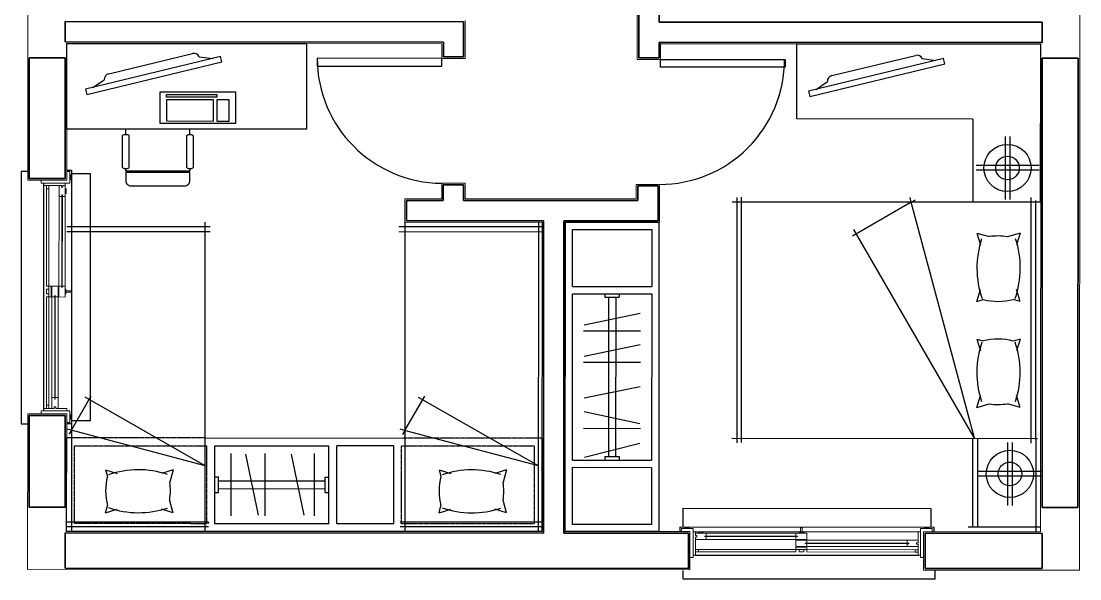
# Model space of a CAD drawing. Header units: millimetres. Extents: x -32319 to 9885, y 990 to 22164.
# Drawn here: x -31245 to -24450, y 997 to 4576 of the extents above; entities that cross this region are included whole.
import ezdxf

# ---------------------------------------------------------------- set-up
doc = ezdxf.new("R2010")
doc.units = ezdxf.units.MM
doc.linetypes.add('HIDDEN', pattern=[0.375, 0.25, -0.125])
doc.layers.add('door', color=53, linetype='Continuous')
doc.layers.add('furniture', color=34, linetype='Continuous')
for name, color, linetype, lineweight in [('plaster', 4, 'Continuous', 13), ('wall', 5, 'Continuous', 35), ('wind', 161, 'Continuous', 5)]:
    doc.layers.add(name, color=color, linetype=linetype, lineweight=lineweight)

msp = doc.modelspace()

# ---------------------------------------------------------------- linework, layer by layer
for p, q in [((-31243.9, 3610.8), (-31244.6, 1990.8)), ((-31191.9, 3610.8), (-31243.9, 3610.8)), ((-30951.6, 3618.9), (-30931.6, 3618.9)), ((-30931.6, 3618.9), (-30921.6, 3618.9)), ((-30921.6, 3618.9), (-30922.3, 1990.6)), ((-31101.7, 3535.7), (-31102.3, 2075.7)), ((-31244.6, 1990.8), (-31192.6, 1990.8)), ((-30922.3, 1990.6), (-30952.3, 1990.6)), ((-27015.4, 1299.4), (-27015.3, 1319.4)), ((-27015.3, 1329.4), (-25387.1, 1328.7)), ((-27015.3, 1319.4), (-27015.3, 1329.4)), ((-25387.1, 1328.7), (-25387.1, 1298.7))]:
    msp.add_line(p, q)
for points in [[(-26932.1, 1299.4), (-25487.1, 1298.7)], [(-26917.2, 1149.3), (-25487.2, 1148.7)], [(-26997.3, 1049.3), (-26997.4, 997.3), (-25377.4, 996.6), (-25377.3, 1048.6)]]:
    msp.add_lwpolyline(points)
at = {"layer": 'door'}
for p, q in [((-29344.8, 4338), (-29344.9, 4288)), ((-29344.9, 4288), (-28544.9, 4287.2)), ((-28544.8, 4337.2), (-29344.8, 4338)), ((-28544.9, 4287.2), (-28544.8, 4337.2)), ((-27140.8, 4280.2), (-27140.8, 4330.2)), ((-27140.8, 4330.2), (-26340.8, 4329.9)), ((-26340.8, 4329.9), (-26340.8, 4279.9)), ((-26340.8, 4279.9), (-27140.8, 4280.2))]:
    msp.add_line(p, q, dxfattribs=at)
for centre, radius, start, end in [((-28540.2, 4340.4), 804.6, 180.07862, 269.64451), ((-27146.6, 4329.9), 801.4, 269.97149, 0.00072)]:
    msp.add_arc(centre, radius, start, end, dxfattribs=at)
at = {"layer": 'furniture'}
for p, q in [((-26265.5, 3948.4), (-26265.3, 4429.8)), ((-26265.3, 4429.8), (-24700.6, 4429.1)), ((-24701.3, 3414.1), (-24700.6, 4429.1)), ((-30682.2, 4238.6), (-30144.6, 4368.8)), ((-26041.5, 4226.4), (-25503.9, 4356.6)), ((-29965.9, 4348.5), (-30831.9, 4138.8)), ((-30823.7, 4104.7), (-29957.6, 4314.4)), ((-30101.4, 4347.8), (-30013.9, 4336.9)), ((-29957.6, 4314.4), (-29965.9, 4348.5)), ((-25325.1, 4336.3), (-26191.2, 4126.6)), ((-26182.9, 4092.5), (-25316.8, 4302.2)), ((-25460.7, 4335.6), (-25373.2, 4324.7)), ((-25316.8, 4302.2), (-25325.1, 4336.3)), ((-30783.9, 4150.5), (-30711.1, 4200.3)), ((-26143.1, 4138.3), (-26070.3, 4188.1)), ((-30831.9, 4138.8), (-30823.7, 4104.7)), ((-26191.2, 4126.6), (-26182.9, 4092.5)), ((-25135.5, 3947.9), (-26265.5, 3948.4)), ((-25135.5, 3947.9), (-25135.8, 3414.3)), ((-30573.5, 3849.3), (-30573.5, 3882.9)), ((-30161, 3849.1), (-30161, 3882.7)), ((-24929, 3836), (-24929.2, 3431.8)), ((-24898.7, 3836), (-24898.9, 3431.8)), ((-24711.8, 3649), (-25116, 3649.2)), ((-24711.8, 3618.7), (-25116, 3618.9)), ((-24701.3, 3414.1), (-26681.8, 3415)), ((-26651.5, 3445.3), (-26652.2, 1868.9)), ((-26621.9, 1871), (-26621.2, 3446)), ((-25531.8, 3414.5), (-25909.9, 3196.4)), ((-25531.8, 3414.5), (-25539.6, 3443.7)), ((-25531.8, 3414.5), (-25505.5, 3429.6)), ((-25126.3, 1898.5), (-25531.8, 3414.5)), ((-24762.6, 1868.1), (-24761.9, 3444.4)), ((-24732.2, 1888.3), (-24731.6, 3424.2)), ((-30921.5, 3286.7), (-30922.4, 1301)), ((-30063.5, 1300.6), (-30062.6, 3286.3)), ((-28781.7, 3285.7), (-28782.6, 1300)), ((-27923.6, 1299.6), (-27922.8, 3285.3)), ((-27752.5, 1299.8), (-27751.5, 3285.2)), ((-27751.6, 3285.2), (-27151.6, 3284.9)), ((-27151.6, 3284.9), (-27152.5, 1299.6)), ((-30032.3, 3256), (-30951.9, 3256.4)), ((-30951.9, 3226), (-30032.3, 3225.6)), ((-27901.6, 3255.2), (-28821.1, 3255.6)), ((-28821.1, 3225.2), (-27901.6, 3224.8)), ((-27705.8, 3239.3), (-27197.5, 3239.1)), ((-27197.5, 3239.1), (-27197.6, 2872.4)), ((-25126.3, 1898.5), (-25899.3, 3238.7)), ((-25110.3, 3215.5), (-25030.2, 3193.4)), ((-25110.3, 3215.5), (-25086.7, 3139.9)), ((-24831.7, 3215.4), (-24914.5, 3192.6)), ((-24831.7, 3215.4), (-24855.4, 3139.8)), ((-27706, 2872.6), (-27197.6, 2872.4)), ((-27706, 2826.8), (-27197.7, 2826.6)), ((-27497.7, 2826.7), (-27497.7, 2803.8)), ((-27497.7, 2803.8), (-27406, 2803.8)), ((-27474.8, 2803.8), (-27475.2, 1781)), ((-27428.9, 2803.8), (-27429.4, 1780.9)), ((-27406, 2826.7), (-27406, 2803.8)), ((-27197.7, 2826.6), (-27198.1, 1757.9)), ((-25110.5, 2777.4), (-25086.8, 2852.9)), ((-25110.5, 2777.4), (-25069.4, 2788.7)), ((-24831.9, 2777.2), (-24876.6, 2789.6)), ((-24831.9, 2777.2), (-24855.5, 2852.8)), ((-27631.5, 2627), (-27272.3, 2701)), ((-27635.3, 2588.2), (-27268.6, 2588.1)), ((-25110.6, 2535.4), (-25069.5, 2524.1)), ((-25110.6, 2535.4), (-25087, 2459.8)), ((-24832, 2535.3), (-24876.7, 2523)), ((-24832, 2535.3), (-24855.7, 2459.7)), ((-27631.6, 2426.3), (-27272.4, 2500.3)), ((-27635.4, 2387.5), (-27268.7, 2387.4)), ((-27631.7, 2158.2), (-27272.5, 2232.1)), ((-30922.1, 1950.1), (-30794.6, 2170.8)), ((-30063.3, 1722), (-30833.3, 2161.8)), ((-28782.3, 1949.2), (-28654.7, 2169.9)), ((-27923.4, 1721), (-28693.4, 2160.9)), ((-25110.8, 2097.3), (-25087.1, 2172.9)), ((-25110.8, 2097.3), (-25030.7, 2119.4)), ((-24832.2, 2097.2), (-24915, 2120.1)), ((-24832.2, 2097.2), (-24855.8, 2172.8)), ((-27631.3, 2071.6), (-27273.1, 1993.3)), ((-30922.1, 1950.1), (-30951.1, 1957.9)), ((-30922.1, 1950.1), (-30937.1, 1924.1)), ((-30063.3, 1722), (-30924.1, 1950.6)), ((-28782.3, 1949.2), (-28811.2, 1956.9)), ((-28782.3, 1949.2), (-28797.3, 1923.2)), ((-27923.4, 1721), (-28784.2, 1949.7)), ((-27635.5, 1962.7), (-27268.9, 1962.5)), ((-30952.8, 1301.1), (-30952.6, 1901.1)), ((-30063.2, 1900.7), (-28791.4, 1900)), ((-30002.6, 1350.6), (-30002.4, 1850.6)), ((-29269.1, 1350.1), (-29269.1, 1850.1)), ((-28852.5, 1850.1), (-29219.1, 1850.1)), ((-29219.1, 1350.1), (-29219.1, 1850.1)), ((-28852.5, 1350.1), (-28852.5, 1850.1)), ((-27902.3, 1899.6), (-27902.6, 1299.6)), ((-27629.9, 1777.5), (-27274.7, 1868.4)), ((-26682.5, 1899.2), (-24722.1, 1898.4)), ((-25136.7, 1328.9), (-25136.4, 1898.5)), ((-25106.1, 1898.5), (-25106.4, 1328.9)), ((-24913.8, 1872.2), (-24914, 1468)), ((-24883.5, 1872.2), (-24883.7, 1468)), ((-24732.2, 1898.4), (-24732.5, 1298.4)), ((-29897.6, 1400.6), (-29897.4, 1800.6)), ((-29721, 1404.6), (-29801.6, 1796.4)), ((-29678.6, 1400.5), (-29678.5, 1800.5)), ((-29428.5, 1404.5), (-29509.1, 1796.3)), ((-29362.3, 1400.3), (-29362.1, 1800.3)), ((-27498.1, 1781), (-27406.5, 1780.9)), ((-27498.1, 1781), (-27498.1, 1758.1)), ((-27406.5, 1780.9), (-27406.5, 1758)), ((-27706.7, 1345.7), (-27706.5, 1712.3)), ((-27706.5, 1758.2), (-27198.1, 1757.9)), ((-27706.5, 1712.3), (-27198.2, 1712.1)), ((-27198.2, 1712.1), (-27198.3, 1345.4)), ((-30702.4, 1696.8), (-30627.6, 1673.4)), ((-30702.4, 1696.8), (-30691.2, 1656.2)), ((-30268.8, 1696.7), (-30343.6, 1673.3)), ((-30268.8, 1696.7), (-30290.7, 1617.4)), ((-30002.5, 1650.6), (-29977.5, 1650.6)), ((-29977.5, 1550.6), (-29977.5, 1650.6)), ((-29294.1, 1550), (-29294, 1650)), ((-29294, 1650), (-29269, 1650)), ((-28562.5, 1695.9), (-28551.3, 1655.3)), ((-28562.5, 1695.9), (-28487.7, 1672.5)), ((-28128.9, 1695.7), (-28203.7, 1672.3)), ((-28128.9, 1695.7), (-28150.8, 1616.5)), ((-24696.6, 1685.1), (-25100.8, 1685.3)), ((-24696.6, 1654.8), (-25100.8, 1655)), ((-29977.5, 1625.6), (-29294.1, 1625.3)), ((-29977.5, 1575.6), (-29294.1, 1575.3)), ((-30268.9, 1421), (-30291.5, 1502.9)), ((-30002.5, 1550.6), (-29977.5, 1550.6)), ((-29294.1, 1550), (-29269.1, 1550)), ((-28129, 1420), (-28151.6, 1502)), ((-30702.5, 1421.2), (-30690.2, 1465.4)), ((-30702.5, 1421.2), (-30627.7, 1444.5)), ((-30268.9, 1421), (-30343.7, 1444.4)), ((-28562.6, 1420.2), (-28550.4, 1464.5)), ((-28562.6, 1420.2), (-28487.8, 1443.6)), ((-28129, 1420), (-28203.8, 1443.5)), ((-30042.4, 1360.6), (-30952.4, 1361)), ((-27902.5, 1359.6), (-28812.5, 1360)), ((-27902.6, 1299.6), (-30952.9, 1301)), ((-30042.4, 1330.6), (-30952.4, 1331)), ((-28852.5, 1350.1), (-29219.1, 1350.3)), ((-27902.5, 1329.6), (-28812.5, 1330)), ((-27152.5, 1299.6), (-27752.5, 1299.8)), ((-27198.3, 1345.4), (-27706.7, 1345.7)), ((-24702.2, 1328.7), (-25167, 1328.9))]:
    msp.add_line(p, q, dxfattribs=at)
at = {"layer": 'furniture', "ltscale": 0.3}
for p, q in [((-30921.6, 3598.9), (-30801.6, 3598.8)), ((-30801.6, 3598.8), (-30802.3, 2010.6)), ((-30802.3, 2010.6), (-30922.3, 2010.6)), ((-26995.3, 1449.4), (-25407, 1448.7)), ((-26995.3, 1329.4), (-26995.3, 1449.4)), ((-25407, 1448.7), (-25407.1, 1328.7))]:
    msp.add_line(p, q, dxfattribs=at)
at = {"layer": 'furniture', "linetype": 'HIDDEN'}
for p, q in [((-30063.2, 1900.7), (-30952.4, 1901.1)), ((-30052.6, 1350.6), (-30052.4, 1850.6)), ((-27902.3, 1899.6), (-28791.4, 1900)), ((-27952.3, 1849.6), (-27952.5, 1349.6))]:
    msp.add_line(p, q, dxfattribs=at)
at = {"layer": 'furniture'}
msp.add_lwpolyline([(-29413.9, 4432), (-29414.1, 3882.3), (-30951.7, 3883.1), (-30951.4, 4433.1)], close=True, dxfattribs=at)
at = {"layer": 'furniture', "elevation": -54}
msp.add_lwpolyline([(-30351.6, 4122.3), (-29869, 4122.1), (-29869.1, 3918.3), (-30351.7, 3918.6)], close=True, dxfattribs=at)
at = {"layer": 'furniture'}
for points in [[(-30552.9, 3836.5), (-30553, 3642.1, -0.414214), (-30565.8, 3629.3), (-30581.5, 3629.3, -0.414214), (-30594.3, 3642.1), (-30594.2, 3836.5, -0.414214), (-30581.4, 3849.3), (-30565.7, 3849.3, -0.414214)], [(-30140.4, 3836.3), (-30140.5, 3641.9, -0.414214), (-30153.3, 3629.1), (-30169, 3629.1, -0.414214), (-30181.8, 3641.9), (-30181.7, 3836.4, -0.414214), (-30168.9, 3849.1), (-30153.2, 3849.1, -0.414214)]]:
    msp.add_lwpolyline(points, format="xyb", close=True, dxfattribs=at)
for points in [[(-30161.1, 3629.1), (-30161.2, 3613.4), (-30573.7, 3613.6), (-30573.6, 3629.3)], [(-30161.2, 3605.3), (-30573.7, 3605.5)], [(-27706, 2872.6), (-27705.8, 3239.3)], [(-27706.5, 1758.2), (-27706, 2826.8)], [(-30002.4, 1850.6), (-29269.1, 1850.3)], [(-29269.1, 1350.3), (-30002.6, 1350.6)]]:
    msp.add_lwpolyline(points, dxfattribs=at)
msp.add_lwpolyline([(-30573.7, 3605.5), (-30573.7, 3553.7, 0.414214), (-30539.3, 3519.3), (-30195.6, 3519.1, 0.414214), (-30161.2, 3553.5), (-30161.2, 3605.3)], format="xyb", dxfattribs=at)
at = {"layer": 'furniture', "linetype": 'HIDDEN'}
for points in [[(-30902.8, 1351.1), (-30902.6, 1851.1), (-30052.4, 1850.7)], [(-28802.7, 1350.1), (-28802.5, 1850.1), (-27952.3, 1849.8)], [(-30052.6, 1350.6), (-30902.8, 1351.1)], [(-27952.5, 1349.7), (-28802.7, 1350.1)]]:
    msp.add_lwpolyline(points, dxfattribs=at)
at = {"layer": 'furniture'}
for centre, radius in [((-24913.9, 3633.9), 151.6), ((-24913.9, 3633.9), 75.8), ((-24898.7, 1670.1), 151.6), ((-24898.7, 1670.1), 75.8)]:
    msp.add_circle(centre, radius, dxfattribs=at)
for centre, radius, start, end in [((-30135.7, 4332), 37.8, 24.72081, 103.60869), ((-25495, 4319.8), 37.8, 24.72081, 103.60869), ((-30673.3, 4201.9), 37.8, 103.60869, 182.49656), ((-26032.6, 4189.7), 37.8, 103.60869, 182.49656), ((-24975.1, 2799.3), 397.9, 81.24276, 97.96758), ((-24519, 2991.1), 591.4, 161.5658, 199.17721), ((-25423.2, 2991.5), 591.4, 340.77229, 18.3837), ((-24974.9, 3175.2), 397.9, 256.25828, 284.29773), ((-24519.3, 2321.1), 591.4, 160.77229, 198.3837), ((-24975.3, 2137.5), 397.9, 75.65177, 103.69122), ((-25423.5, 2321.5), 591.4, 341.5658, 19.17721), ((-24975.2, 2513.4), 397.9, 261.98192, 278.70674), ((-30308.7, 1562.7), 393.8, 166.25828, 194.29773), ((-30490.8, 1111.5), 585.3, 71.5658, 109.17721), ((-28168.8, 1561.7), 393.8, 166.25828, 194.29773), ((-28350.9, 1110.6), 585.3, 71.5658, 109.17721), ((-30680.6, 1562.9), 393.8, 351.24276, 7.96758), ((-28540.8, 1561.9), 393.8, 351.24276, 7.96758), ((-30490.4, 2006.3), 585.3, 250.77229, 288.3837), ((-28350.5, 2005.4), 585.3, 250.77229, 288.3837)]:
    msp.add_arc(centre, radius, start, end, dxfattribs=at)
msp.add_point((-30042.4, 1356.3), dxfattribs=at)
for points in [[(-30311.4, 4104.8, 6.4), (-29989.7, 4104.7, 6.4), (-29989.7, 4087.7, 3.2), (-30311.4, 4087.9, 3.2)], [(-30311.4, 4070.9), (-30311.5, 3935.5, -25.4), (-30009.9, 3935.3, -25.4), (-30009.8, 4070.8)], [(-29989.7, 3935.3, -25.4), (-29909.3, 3935.3, -25.4), (-29909.2, 4070.8), (-29989.7, 4070.8)]]:
    msp.add_3dface(points, dxfattribs=at)
at = {"layer": 'plaster'}
for p, q in [((-31201.2, 5774.2), (-31202.4, 3555.8)), ((-24449.8, 4739), (-24452.2, 1052.8)), ((-27290.6, 4680.3), (-27290.8, 4330.3)), ((-28394.8, 4337.1), (-28394.9, 4581.1)), ((-30951.4, 4433.1), (-30951.8, 3555.6)), ((-30951.4, 4433.1), (-28544.8, 4431.2)), ((-28544.8, 4431.2), (-28544.8, 4337.2)), ((-27140.8, 4330.2), (-27140.7, 4430.2)), ((-24700.6, 4429.1), (-27140.7, 4430.2)), ((-24700.6, 4429.1), (-24702.1, 1298.4)), ((-28544.8, 4337.2), (-28394.8, 4337.1)), ((-27290.8, 4330.3), (-27140.8, 4330.2)), ((-31202.4, 3555.8), (-30951.8, 3555.6)), ((-28545.2, 3535.8), (-28545.2, 3435.5)), ((-28395.2, 3535.7), (-28545.2, 3535.8)), ((-28395.2, 3435.5), (-28395.2, 3535.5)), ((-27297, 3528.5), (-27297.1, 3435)), ((-27297, 3528.5), (-27147, 3528.4)), ((-27147, 3528.4), (-27147.2, 3284.9)), ((-28781.7, 3285.7), (-28781.6, 3435.7)), ((-28781.6, 3435.7), (-28545.2, 3435.5)), ((-27297.1, 3435), (-28395.2, 3435.5)), ((-28781.7, 3285.7), (-27901.6, 3285.5)), ((-27901.6, 3285.5), (-27902.6, 1299.6)), ((-27147.2, 3284.9), (-27753.3, 3285.2)), ((-27751.5, 3285.2), (-27752.5, 1299.8)), ((-31202.6, 2055.8), (-31203, 1055.8)), ((-31202.6, 2055.8), (-30952.3, 2055.6)), ((-30952.3, 2055.6), (-30952.8, 1301)), ((-30952.8, 1301), (-27902.5, 1299.7)), ((-26952.1, 1299.4), (-27752.5, 1299.8)), ((-26952.2, 1053.9), (-26952.1, 1299.5)), ((-25452.2, 1053.2), (-25452.1, 1298.7)), ((-25452.1, 1298.7), (-24702.1, 1298.4)), ((-31203, 1055.8), (-26952.2, 1053.9)), ((-24452.2, 1052.8), (-25452.2, 1053.2))]:
    msp.add_line(p, q, dxfattribs=at)
at = {"layer": 'wall'}
for p, q in [((-27280.6, 4670.3), (-27280.7, 4340.3)), ((-27150.4, 4570.2), (-27150.3, 4670.2)), ((-30961.9, 4443.1), (-30961.8, 4573.2)), ((-28404.9, 4571.1), (-30961.3, 4573.2)), ((-28404.8, 4347.1), (-28404.9, 4571.1)), ((-24690.5, 4569.1), (-27150.4, 4570.2)), ((-24690.6, 4439.1), (-24690.5, 4569.1)), ((-30961.9, 4443.1), (-28534.8, 4441.2)), ((-28534.8, 4441.2), (-28534.8, 4347.2)), ((-24690.6, 4439.1), (-27150.7, 4440.2)), ((-27150.7, 4340.2), (-27150.7, 4440.2)), ((-31192.3, 4340.8), (-31192.4, 3565.7)), ((-31192, 4340.8), (-30962, 4340.6)), ((-30962.2, 4340.6), (-30962.3, 3565.6)), ((-28534.8, 4347.2), (-28404.8, 4347.1)), ((-27280.7, 4340.3), (-27150.7, 4340.2)), ((-24690.6, 4337.9), (-24692, 1454.2)), ((-24690.7, 4337.9), (-24460, 4337.7)), ((-24460, 4337.7), (-24461.9, 1454)), ((-31192.4, 3565.7), (-30962.3, 3565.6)), ((-28535.2, 3525.8), (-28535.2, 3425.5)), ((-28405.2, 3525.7), (-28535.2, 3525.8)), ((-28405.2, 3425.5), (-28405.2, 3525.5)), ((-27287, 3518.5), (-27287.1, 3425)), ((-27287, 3518.5), (-27157, 3518.4)), ((-27157, 3518.4), (-27157.1, 3294.9)), ((-28771.7, 3295.9), (-28771.6, 3425.6)), ((-28535.2, 3425.5), (-28771.6, 3425.6)), ((-27287.1, 3425), (-28405.2, 3425.5)), ((-28771.7, 3295.9), (-27891.6, 3295.5)), ((-27891.6, 3295.5), (-27892.5, 1289.6)), ((-27761.5, 3295.2), (-27762.5, 1289.8)), ((-27157.1, 3294.9), (-27761.5, 3295.2)), ((-31192.6, 2045.7), (-31192.8, 1457)), ((-31192.6, 2045.7), (-30962.3, 2045.6)), ((-30962.3, 2045.6), (-30962.8, 1456.9)), ((-30962.8, 1456.9), (-31192.8, 1457)), ((-24692, 1454.2), (-24461.9, 1454)), ((-30962.8, 1291), (-30962.9, 1065.6)), ((-30962.8, 1291), (-27892.5, 1289.6)), ((-26962.1, 1289.5), (-27762.5, 1289.8)), ((-26962.2, 1063.9), (-26962.1, 1289.5)), ((-25442.2, 1063.2), (-25442.1, 1288.7)), ((-25442.1, 1288.7), (-24692.1, 1288.4)), ((-24692.1, 1288.4), (-24692.2, 1062.9)), ((-30962.9, 1065.6), (-26962.2, 1063.9)), ((-24692.2, 1062.9), (-25442.2, 1063.2))]:
    msp.add_line(p, q, dxfattribs=at)
at = {"layer": 'wind', "color": 250}
for p, q in [((-30951.7, 3555.6), (-30951.6, 3610.6)), ((-30951.6, 3610.6), (-30931.6, 3610.6)), ((-30931.6, 3610.6), (-30931.6, 3595.6)), ((-31116.7, 3555.7), (-31101.7, 3555.7)), ((-31116.7, 3535.7), (-31116.7, 3555.7)), ((-30966.7, 3535.6), (-31116.7, 3535.7)), ((-31101.7, 3555.7), (-30951.7, 3555.6)), ((-30951.7, 3535.6), (-30966.7, 3535.6)), ((-30931.7, 3535.6), (-30951.7, 3535.6)), ((-30931.6, 3595.6), (-30931.7, 3535.6)), ((-30986.7, 3520.7), (-31101.7, 3520.7)), ((-31066.7, 3520.7), (-31081.7, 3520.7)), ((-31081.7, 3500.7), (-31066.7, 3500.7)), ((-31001.7, 3520.7), (-30986.7, 3520.7)), ((-30986.7, 3520.7), (-30986.7, 3510.7)), ((-30986.7, 3510.7), (-30986.7, 3520.7)), ((-30986.7, 3510.7), (-30976.7, 3510.7)), ((-30976.7, 3510.7), (-30986.7, 3510.7)), ((-30976.7, 3520.7), (-30961.7, 3520.6)), ((-30976.7, 3510.7), (-30976.7, 3520.7)), ((-30961.7, 3520.6), (-30976.7, 3520.7)), ((-30976.7, 3520.7), (-30976.7, 3510.7)), ((-31001.7, 3450.7), (-30983.2, 3450.7)), ((-31082, 2875.7), (-31067, 2875.7)), ((-31067, 2875.7), (-31082, 2875.7)), ((-31067, 2855.7), (-31082, 2855.7)), ((-31082, 2855.7), (-31082, 2825.7)), ((-31067, 2875.7), (-31067, 2855.7)), ((-31052, 2875.7), (-31067, 2875.7)), ((-31067, 2875.7), (-31067, 2805.7)), ((-31052, 2805.7), (-31052, 2875.7)), ((-31007, 2875.7), (-31047, 2875.7)), ((-30983.5, 2875.7), (-31002, 2875.7)), ((-30983.5, 2865.7), (-30983.5, 2875.7)), ((-30980.5, 2865.7), (-30983.5, 2865.7)), ((-30962, 2875.6), (-30980.5, 2875.7)), ((-30980.5, 2875.7), (-30980.5, 2865.7)), ((-30962, 2855.6), (-30957, 2855.6)), ((-30957, 2855.6), (-30957, 2825.6)), ((-31082, 2825.7), (-31067, 2825.7)), ((-31067, 2805.7), (-31082, 2805.7)), ((-31082, 2805.7), (-31067, 2805.7)), ((-31067, 2805.7), (-31052, 2805.7)), ((-31028.5, 2805.7), (-31047, 2805.7)), ((-31025.5, 2815.7), (-31028.5, 2815.7)), ((-31028.5, 2815.7), (-31028.5, 2805.7)), ((-31025.5, 2805.7), (-31025.5, 2815.7)), ((-31007, 2805.7), (-31025.5, 2805.7)), ((-30962, 2805.6), (-31002, 2805.7)), ((-30957, 2825.6), (-30962, 2825.6)), ((-30957, 2845.6), (-30927, 2845.6)), ((-30957, 2835.6), (-30957, 2845.6)), ((-30927, 2835.6), (-30957, 2835.6)), ((-30927, 2845.6), (-30927, 2835.6)), ((-30967.3, 2075.6), (-31117.3, 2075.7)), ((-31117.3, 2075.7), (-31117.3, 2055.7)), ((-31117.3, 2055.7), (-31102.3, 2055.7)), ((-31032.3, 2090.7), (-31102.3, 2090.7)), ((-31102.3, 2055.7), (-30952.3, 2055.6)), ((-31082.3, 2090.7), (-31067.3, 2090.7)), ((-31047.3, 2090.7), (-31032.3, 2090.7)), ((-31032.3, 2090.7), (-31032.3, 2100.7)), ((-31032.3, 2100.7), (-31022.3, 2100.7)), ((-31022.3, 2100.7), (-31032.3, 2100.7)), ((-31032.3, 2100.7), (-31032.3, 2090.7)), ((-31022.3, 2100.7), (-31022.3, 2090.7)), ((-31022.3, 2090.7), (-31022.3, 2100.7)), ((-31022.3, 2090.7), (-31007.3, 2090.7)), ((-30952.3, 2090.6), (-31022.3, 2090.7)), ((-30952.3, 2075.6), (-30967.3, 2075.6)), ((-30952.3, 2090.6), (-30952.3, 2075.6)), ((-30932.3, 2075.6), (-30952.3, 2075.6)), ((-30952.3, 2055.6), (-30952.3, 2000.6)), ((-30932.3, 2015.6), (-30932.3, 2075.6)), ((-30952.3, 2000.6), (-30932.3, 2000.6)), ((-30932.3, 2000.6), (-30932.3, 2015.6)), ((-26252.1, 1294.1), (-26222.1, 1294)), ((-26252.1, 1289.1), (-26252.1, 1294.1)), ((-26242.1, 1294), (-26242.1, 1324)), ((-26242.1, 1324), (-26232.1, 1324)), ((-26232.1, 1294), (-26242.1, 1294)), ((-26232.1, 1324), (-26232.1, 1294)), ((-26222.1, 1294), (-26222.1, 1289)), ((-26917.1, 1274.3), (-26917.1, 1289.3)), ((-26907.1, 1274.3), (-26917.1, 1274.3)), ((-26917.1, 1249.3), (-26917.1, 1264.3)), ((-26917.1, 1264.3), (-26907.1, 1264.3)), ((-26907.1, 1264.3), (-26907.1, 1274.3)), ((-26272.1, 1244.1), (-26272.2, 1204.1)), ((-26272.1, 1289.1), (-26272.1, 1270.6)), ((-26272.1, 1270.6), (-26262.1, 1270.6)), ((-26262.1, 1267.6), (-26272.1, 1267.6)), ((-26272.1, 1249.1), (-26272.1, 1267.6)), ((-26262.1, 1270.6), (-26262.1, 1267.6)), ((-26202.1, 1289), (-26202.1, 1249)), ((-26272.1, 1222.6), (-26272.2, 1204.1))]:
    msp.add_line(p, q, dxfattribs=at)
at = {"layer": 'wind'}
for p, q in [((-30961.7, 3535.6), (-30962, 2805.6)), ((-31081.7, 3520.7), (-31082, 2875.7)), ((-31067, 2875.7), (-31066.7, 3520.7)), ((-31002, 2805.7), (-31001.7, 3520.7)), ((-30983.5, 2875.7), (-30983.2, 3450.7)), ((-30980.5, 2875.7), (-30980.2, 3450.7)), ((-31047, 2875.7), (-31047.3, 2090.7)), ((-31007.3, 2090.7), (-31007, 2875.7)), ((-31082, 2805.7), (-31082.3, 2090.7)), ((-31067.3, 2090.7), (-31067, 2805.7)), ((-31028.8, 2160.7), (-31028.5, 2805.7)), ((-31025.8, 2160.7), (-31025.5, 2805.7)), ((-31067.3, 2110.7), (-31082.3, 2110.7)), ((-31047.3, 2160.7), (-31028.8, 2160.7)), ((-31028.8, 2150.7), (-31028.8, 2160.7)), ((-31025.8, 2150.7), (-31028.8, 2150.7)), ((-31025.8, 2160.7), (-31025.8, 2150.7)), ((-31025.8, 2160.7), (-31007.3, 2160.7)), ((-30932.3, 2050.6), (-30927.3, 2050.6)), ((-30927.3, 2050.6), (-30927.3, 2020.6)), ((-30927.3, 2020.6), (-30932.3, 2020.6)), ((-26917.1, 1289.3), (-26202.1, 1289)), ((-26202.1, 1249), (-26917.1, 1249.3)), ((-26272.1, 1270.6), (-26847.1, 1270.8)), ((-26272.1, 1267.6), (-26847.1, 1267.8))]:
    msp.add_line(p, q, dxfattribs=at)
for points in [[(-30931.7, 3560.6), (-30926.7, 3560.6), (-30926.6, 3590.6), (-30931.6, 3590.6)], [(-26957.1, 1319.4), (-26957.1, 1324.4), (-26987.1, 1324.4), (-26987.1, 1319.4)], [(-25447.1, 1318.7), (-25447.1, 1323.7), (-25417.1, 1323.7), (-25417.1, 1318.7)], [(-25557.1, 1225.2), (-26202.1, 1225.5)], [(-26897.2, 1169.3), (-26897.2, 1184.3)], [(-25557.1, 1222.2), (-26202.1, 1222.5)]]:
    msp.add_lwpolyline(points, dxfattribs=at)
at = {"layer": 'wind', "color": 250}
for points in [[(-31081.7, 3520.7), (-31066.7, 3520.7), (-31066.7, 3500.7), (-31081.7, 3500.7)], [(-31001.7, 3520.7), (-30986.7, 3520.7), (-30986.7, 3510.7), (-30976.7, 3510.7), (-30976.7, 3520.7), (-30961.7, 3520.6), (-30961.7, 3450.6), (-30980.2, 3450.7), (-30980.2, 3460.7), (-30983.2, 3460.7), (-30983.2, 3450.7), (-31001.7, 3450.7)], [(-31047, 2875.7), (-31007, 2875.7), (-31007, 2805.7), (-31025.5, 2805.7), (-31025.5, 2815.7), (-31028.5, 2815.7), (-31028.5, 2805.7), (-31047, 2805.7)], [(-31002, 2875.7), (-30983.5, 2875.7), (-30983.5, 2865.7), (-30980.5, 2865.7), (-30980.5, 2875.7), (-30962, 2875.6), (-30962, 2805.6), (-31002, 2805.7)], [(-31082.3, 2110.7), (-31067.3, 2110.7), (-31067.3, 2090.7), (-31082.3, 2090.7)], [(-31047.3, 2160.7), (-31028.8, 2160.7), (-31028.8, 2150.7), (-31025.8, 2150.7), (-31025.8, 2160.7), (-31007.3, 2160.7), (-31007.3, 2090.7), (-31022.3, 2090.7), (-31022.3, 2100.7), (-31032.3, 2100.7), (-31032.3, 2090.7), (-31047.3, 2090.7)], [(-26952.2, 1134.4), (-26952.2, 1149.4), (-26952.1, 1299.4), (-27007.1, 1299.4), (-27007.1, 1319.4), (-26992.1, 1319.4), (-26932.1, 1319.4), (-26932.1, 1299.4), (-26932.1, 1284.4), (-26932.2, 1134.4)], [(-25452.2, 1133.7), (-25452.2, 1148.7), (-25452.1, 1298.7), (-25397.1, 1298.7), (-25397.1, 1318.7), (-25412.1, 1318.7), (-25472.1, 1318.7), (-25472.1, 1298.7), (-25472.1, 1283.7), (-25472.2, 1133.7)], [(-26907.1, 1274.3), (-26917.1, 1274.3), (-26917.1, 1289.3), (-26847.1, 1289.3), (-26847.1, 1270.8), (-26857.1, 1270.8), (-26857.1, 1267.8), (-26847.1, 1267.8), (-26847.1, 1249.3), (-26917.1, 1249.3), (-26917.1, 1264.3), (-26907.1, 1264.3)], [(-26272.1, 1244.1), (-26202.1, 1244), (-26202.1, 1225.5), (-26212.1, 1225.5), (-26212.1, 1222.5), (-26202.1, 1222.5), (-26202.2, 1204), (-26272.2, 1204.1)], [(-26272.1, 1267.6), (-26262.1, 1267.6), (-26262.1, 1270.6), (-26272.1, 1270.6), (-26272.1, 1289.1), (-26202.1, 1289), (-26202.1, 1249), (-26272.1, 1249.1)], [(-25547.1, 1225.2), (-25557.1, 1225.2), (-25557.1, 1243.7), (-25487.1, 1243.7), (-25487.1, 1228.7), (-25497.1, 1228.7), (-25497.1, 1218.7), (-25487.1, 1218.7), (-25487.2, 1203.7), (-25557.2, 1203.7), (-25557.1, 1222.2), (-25547.1, 1222.2)], [(-26917.2, 1184.3), (-26897.2, 1184.3), (-26897.2, 1169.3), (-26917.2, 1169.3)], [(-26272.2, 1199.1), (-26272.2, 1184.1), (-26202.2, 1184), (-26202.2, 1199)], [(-25507.2, 1183.7), (-25487.2, 1183.7), (-25487.2, 1168.7), (-25507.2, 1168.7)]]:
    msp.add_lwpolyline(points, close=True, dxfattribs=at)
for points in [[(-30961.7, 3500.6), (-30956.7, 3500.6), (-30956.7, 3470.6), (-30961.7, 3470.6)], [(-30980.2, 3450.7), (-30980.2, 3460.7), (-30983.2, 3460.7), (-30983.2, 3450.7)], [(-30980.2, 3450.7), (-30961.7, 3450.6)], [(-26932.1, 1299.4), (-26917.1, 1299.3), (-26917.1, 1274.3), (-26907.1, 1274.3), (-26907.1, 1264.3), (-26917.1, 1264.3), (-26917.2, 1149.3), (-26932.2, 1149.4)], [(-26897.1, 1289.3), (-26897.1, 1294.3), (-26867.1, 1294.3), (-26867.1, 1289.3)], [(-25472.1, 1298.7), (-25487.1, 1298.7), (-25487.1, 1228.7), (-25497.1, 1228.7), (-25497.1, 1218.7), (-25487.1, 1218.7), (-25487.2, 1148.7), (-25472.2, 1148.7)], [(-26847.1, 1270.8), (-26857.1, 1270.8), (-26857.1, 1267.8), (-26847.1, 1267.8)], [(-26847.1, 1270.8), (-26847.1, 1289.3)], [(-26847.1, 1249.3), (-26847.1, 1267.8)], [(-26202.1, 1225.5), (-26212.1, 1225.5), (-26212.1, 1222.5), (-26202.1, 1222.5)], [(-26202.1, 1244), (-26202.1, 1225.5)], [(-25557.1, 1225.2), (-25557.1, 1243.7)], [(-25557.1, 1225.2), (-25547.1, 1225.2), (-25547.1, 1222.2), (-25557.1, 1222.2)], [(-26272.2, 1184.1), (-26252.2, 1184.1), (-26252.2, 1169.1), (-26222.2, 1169), (-26222.2, 1184)], [(-26272.2, 1184.1), (-26272.2, 1169.1)], [(-26202.1, 1222.5), (-26202.2, 1204)], [(-26202.2, 1169), (-26202.2, 1184)], [(-25557.2, 1203.7), (-25557.1, 1222.2)], [(-25507.2, 1183.7), (-25507.2, 1168.7)]]:
    msp.add_lwpolyline(points, dxfattribs=at)
at = {"layer": 'wind'}
for points in [[(-25487.1, 1228.7), (-25487.1, 1243.7), (-26272.1, 1244.1), (-26272.2, 1204.1), (-25487.2, 1203.7), (-25487.1, 1218.7), (-25497.1, 1218.7), (-25497.1, 1228.7)], [(-26272.2, 1184.1), (-26917.2, 1184.3), (-26917.2, 1169.3), (-26272.2, 1169.1)], [(-25487.2, 1183.7), (-26202.2, 1184), (-26202.2, 1169), (-25487.2, 1168.7)]]:
    msp.add_lwpolyline(points, close=True, dxfattribs=at)

doc.saveas('drawing.dxf')
